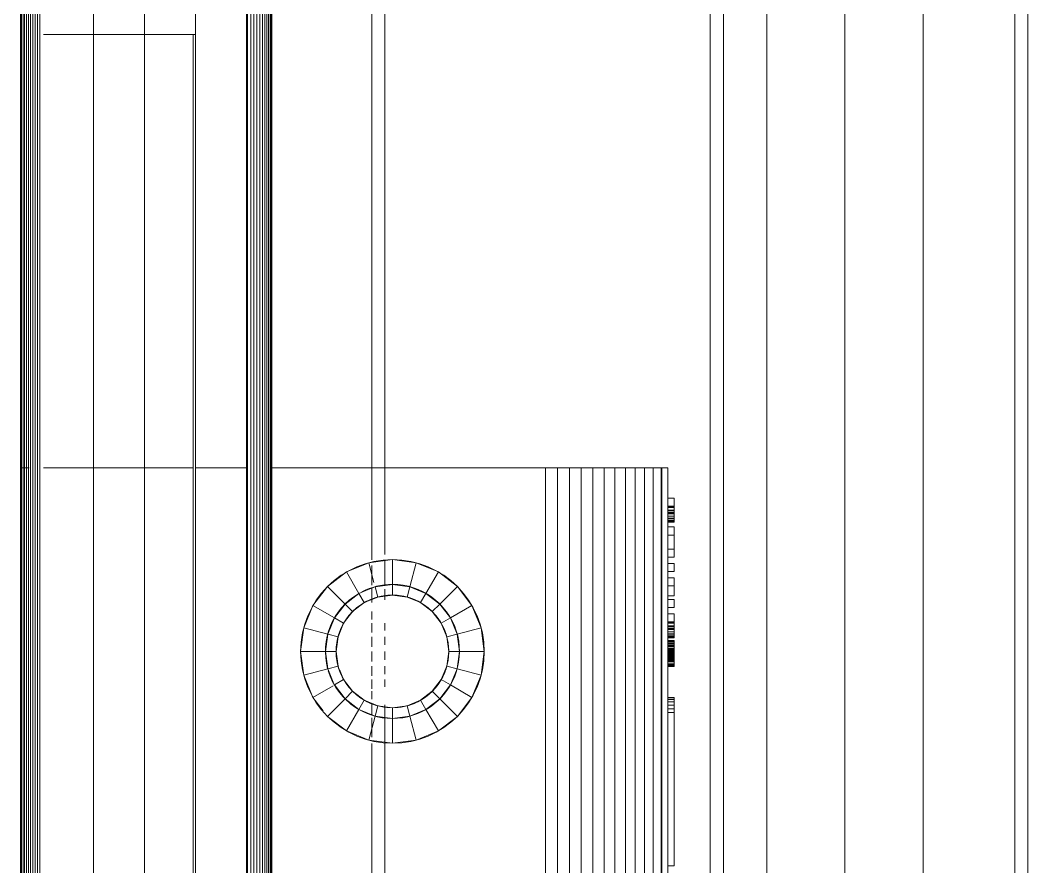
# Model space of a CAD drawing. Header units: millimetres. Extents: x -21051 to 202668, y -15646 to 13691.
# Drawn here: x -6141.8 to -5977.2, y 3683.3 to 3821.6 of the extents above; entities that cross this region are included whole.
import ezdxf

# ---------------------------------------------------------------- set-up
doc = ezdxf.new("R2010")
doc.units = ezdxf.units.MM
doc.layers.add('G-IMPT', color=8, linetype='Continuous', lineweight=5)
doc.layers.add('I-FURN', color=30, linetype='Continuous', lineweight=5)
doc.layers.get('0').off()
doc.layers.get('I-FURN').off()

# ---------------------------------------------------------------- blocks, each defined once
blk = doc.blocks.new('Sony_TV_Stand_7519 - Eileen_TV_Stand_Tall_dwg-860999-00_Ground floor')
at = {"layer": 'G-IMPT'}
for p, q in [((96.25, 71.42), (12.5, 71.42)), ((12.5, 71.42), (96.25, 71.42)), ((106.28, 71.42), (96.25, 71.42)), ((96.25, 71.42), (106.28, 71.42)), ((109.02, 71.42), (106.91, 71.42)), ((106.91, 71.42), (109.02, 71.42)), ((110.94, 71.42), (109.34, 71.42)), ((109.34, 71.42), (110.94, 71.42)), ((112.78, 71.42), (111.91, 71.42)), ((111.91, 71.42), (112.78, 71.42)), ((114.18, 71.42), (113.18, 71.42)), ((113.18, 71.42), (114.18, 71.42)), ((115.74, 71.42), (114.66, 71.42)), ((114.66, 71.42), (115.74, 71.42)), ((117.35, 71.42), (116.25, 71.42)), ((116.25, 71.42), (117.35, 71.42)), ((118.91, 71.42), (117.84, 71.42)), ((117.84, 71.42), (118.91, 71.42)), ((120.31, 71.42), (119.32, 71.42)), ((119.32, 71.42), (120.31, 71.42)), ((121.45, 71.42), (120.59, 71.42)), ((120.59, 71.42), (121.45, 71.42)), ((123.16, 71.42), (121.9, 71.42)), ((121.9, 71.42), (123.16, 71.42)), ((125.59, 71.42), (123.48, 71.42)), ((123.48, 71.42), (125.59, 71.42)), ((327.33, 71.42), (126.27, 71.42)), ((126.27, 71.42), (327.33, 71.42)), ((12.5, 70), (96.25, 70)), ((96.25, 70), (12.5, 70)), ((96.25, 70), (105.71, 70)), ((105.71, 70), (96.25, 70)), ((106.36, 70), (109.06, 70)), ((109.06, 70), (106.36, 70)), ((109.48, 70), (110.64, 70)), ((110.64, 70), (109.48, 70)), ((113.18, 70), (113.99, 70)), ((113.99, 70), (113.18, 70)), ((114.66, 70), (115.55, 70)), ((115.55, 70), (114.66, 70)), ((116.25, 70), (117.17, 70)), ((117.17, 70), (116.25, 70)), ((117.84, 70), (118.73, 70)), ((118.73, 70), (117.84, 70)), ((119.32, 70), (120.12, 70)), ((120.12, 70), (119.32, 70)), ((122.07, 70), (123.44, 70)), ((123.44, 70), (122.07, 70)), ((123.44, 70), (126.14, 70)), ((126.14, 70), (123.44, 70)), ((126.26, 70), (330.44, 70)), ((330.44, 70), (126.26, 70)), ((0, 34.57), (472.5, 34.57)), ((0, 34.57), (472.5, 34.57)), ((460, 33.15), (12.5, 33.15)), ((460, 28.41), (12.5, 28.41)), ((460, 28.41), (12.5, 28.41)), ((12.5, 28.41), (460, 28.41)), ((460, 28.41), (12.5, 28.41)), ((460, 19.91), (12.5, 19.91)), ((460, 19.91), (12.5, 19.91)), ((12.5, 19.91), (460, 19.91)), ((460, 19.91), (12.5, 19.91)), ((12.5, 11.41), (460, 11.41)), ((12.5, 11.41), (460, 11.41)), ((12.5, 11.41), (460, 11.41)), ((12.5, 11.41), (460, 11.41)), ((460, 1.42), (12.5, 1.42)), ((12.5, 1.42), (460, 1.42)), ((0, 0), (472.5, 0))]:
    blk.add_line(p, q, dxfattribs=at)
at = {"layer": 'G-IMPT', "flags": 128}
for points in [[(472.5, 82.31), (472.5, 34.57), (472.5, 0), (0, 0), (0, 34.57), (0, 82.31)], [(12.5, 1.42), (12.5, 33.15), (460, 33.15)]]:
    blk.add_lwpolyline(points, dxfattribs=at)
blk = doc.blocks.new('Sony_TV_Stand_7519 - Sony_TV_Stand_7519-1172076-00_Ground floor')
at = {"layer": 'G-IMPT'}
for p, q in [((-205.06, 66), (-203.56, 66)), ((-203.75, 66), (-205.06, 66)), ((-205.06, 65), (-205.06, 66)), ((-205.06, 65), (-205.06, 66)), ((-203.75, 66), (-205.06, 66)), ((-205.06, 65), (-205.06, 66)), ((-205.06, 65), (-205.06, 66)), ((-203.75, 66), (-203.52, 66)), ((-203.75, 66), (-203.52, 66)), ((-203.56, 66), (-203.75, 66)), ((-203.75, 65), (-203.75, 66)), ((-203.75, 65), (-203.75, 66)), ((-203.75, 65), (-203.75, 66)), ((-203.75, 65), (-203.75, 66)), ((-203.75, 65), (-203.75, 66)), ((-203.75, 65), (-203.75, 66)), ((-203.75, 65), (-203.75, 66)), ((-203.75, 65), (-203.75, 66)), ((-203.56, 66), (-203, 66)), ((-203.56, 66), (-203.02, 66)), ((-203.56, 65), (-203.56, 66)), ((-203.56, 65), (-203.56, 66)), ((-203.56, 65), (-203.56, 66)), ((-203.56, 65), (-203.56, 66)), ((-203.52, 66), (-203.06, 66)), ((-203.52, 66), (-203.04, 66)), ((-203.52, 65), (-203.52, 66)), ((-203.52, 65), (-203.52, 66)), ((-203.52, 65), (-203.52, 66)), ((-203.52, 65), (-203.52, 66)), ((-203.06, 66), (-202.73, 66)), ((-203.06, 65), (-203.06, 66)), ((-203.06, 65), (-203.06, 66)), ((-203.04, 66), (-202.71, 66)), ((-203.04, 65), (-203.04, 66)), ((-203.04, 65), (-203.04, 66)), ((-203.02, 66), (-202.54, 66)), ((-203.02, 65), (-203.02, 66)), ((-203.02, 65), (-203.02, 66)), ((-203, 66), (-202.5, 66)), ((-203, 65), (-203, 66)), ((-203, 65), (-203, 66)), ((-202.73, 66), (-202.52, 66)), ((-202.73, 65), (-202.73, 66)), ((-202.73, 65), (-202.73, 66)), ((-202.71, 66), (-202.52, 66)), ((-202.71, 65), (-202.71, 66)), ((-202.71, 65), (-202.71, 66)), ((-202.54, 66), (-202.12, 66)), ((-202.54, 65), (-202.54, 66)), ((-202.54, 65), (-202.54, 66)), ((-202.46, 66), (-202.52, 66)), ((-202.52, 66), (-202.46, 66)), ((-202.52, 65), (-202.52, 66)), ((-202.52, 65), (-202.52, 66)), ((-202.52, 65), (-202.52, 66)), ((-202.52, 65), (-202.52, 66)), ((-202.5, 66), (-202.08, 66)), ((-202.5, 65), (-202.5, 66)), ((-202.5, 65), (-202.5, 66)), ((-202.46, 65), (-202.46, 66)), ((-202.12, 66), (-201.76, 66)), ((-202.12, 65), (-202.12, 66)), ((-202.12, 65), (-202.12, 66)), ((-202.08, 66), (-201.73, 66)), ((-202.08, 65), (-202.08, 66)), ((-202.08, 65), (-202.08, 66)), ((-201.76, 66), (-201.47, 66)), ((-201.76, 65), (-201.76, 66)), ((-201.76, 65), (-201.76, 66)), ((-201.73, 66), (-201.45, 66)), ((-201.73, 65), (-201.73, 66)), ((-201.73, 65), (-201.73, 66)), ((-201.47, 66), (-201.26, 66)), ((-201.47, 65), (-201.47, 66)), ((-201.47, 65), (-201.47, 66)), ((-201.45, 66), (-201.26, 66)), ((-201.45, 65), (-201.45, 66)), ((-201.45, 65), (-201.45, 66)), ((-201.26, 66), (-201.14, 66)), ((-201.26, 66), (-201.14, 66)), ((-201.26, 65), (-201.26, 66)), ((-201.26, 65), (-201.26, 66)), ((-201.26, 65), (-201.26, 66)), ((-201.26, 65), (-201.26, 66)), ((-201.14, 66), (-201.1, 66)), ((-201.14, 66), (-201.1, 66)), ((-201.14, 65), (-201.14, 66)), ((-201.14, 65), (-201.14, 66)), ((-201.14, 65), (-201.14, 66)), ((-201.14, 65), (-201.14, 66)), ((-201.1, 65), (-201.1, 66)), ((-200.34, 66), (-199.02, 66)), ((-199.02, 66), (-200.34, 66)), ((-200.34, 65), (-200.34, 66)), ((-200.34, 65), (-200.34, 66)), ((-199.02, 66), (-200.34, 66)), ((-200.34, 66), (-199.02, 66)), ((-200.34, 65), (-200.34, 66)), ((-200.34, 65), (-200.34, 66)), ((-196.7, 66), (-199.02, 66)), ((-196.7, 66), (-199.02, 66)), ((-199.02, 65), (-199.02, 66)), ((-199.02, 65), (-199.02, 66)), ((-199.02, 65), (-199.02, 66)), ((-199.02, 65), (-199.02, 66)), ((-196.7, 66), (-199.02, 66)), ((-199.02, 66), (-196.7, 66)), ((-199.02, 65), (-199.02, 66)), ((-199.02, 65), (-199.02, 66)), ((-199.02, 65), (-199.02, 66)), ((-199.02, 65), (-199.02, 66)), ((-196.7, 66), (-195.38, 66)), ((-195.38, 66), (-196.7, 66)), ((-196.7, 65), (-196.7, 66)), ((-196.7, 65), (-196.7, 66)), ((-196.7, 65), (-196.7, 66)), ((-196.7, 65), (-196.7, 66)), ((-195.38, 66), (-196.7, 66)), ((-196.7, 66), (-195.38, 66)), ((-196.7, 65), (-196.7, 66)), ((-196.7, 65), (-196.7, 66)), ((-196.7, 65), (-196.7, 66)), ((-196.7, 65), (-196.7, 66)), ((-195.38, 65), (-195.38, 66)), ((-195.38, 65), (-195.38, 66)), ((-195.38, 66), (-195.38, 65)), ((-195.38, 65), (-195.38, 66)), ((-194.36, 66), (-193.04, 66)), ((-193.04, 66), (-194.36, 66)), ((-194.36, 65), (-194.36, 66)), ((-194.36, 65), (-194.36, 66)), ((-194.36, 66), (-193.04, 66)), ((-194.36, 65), (-194.36, 66)), ((-194.36, 65), (-194.36, 66)), ((-193.04, 65), (-193.04, 66)), ((-193.04, 65), (-193.04, 66)), ((-193.04, 65), (-193.04, 66)), ((-192.03, 66), (-190.72, 66)), ((-192.03, 66), (-189.06, 66)), ((-192.03, 65), (-192.03, 66)), ((-192.03, 65), (-192.03, 66)), ((-189.06, 66), (-192.03, 66)), ((-192.03, 66), (-190.72, 66)), ((-192.03, 65), (-192.03, 66)), ((-192.03, 65), (-192.03, 66)), ((-190.72, 66), (-189.06, 66)), ((-190.72, 65), (-190.72, 66)), ((-190.72, 65), (-190.72, 66)), ((-190.72, 66), (-189.06, 66)), ((-190.72, 65), (-190.72, 66)), ((-190.72, 65), (-190.72, 66)), ((-189.06, 65), (-189.06, 66)), ((-189.06, 65), (-189.06, 66)), ((-189.06, 66), (-189.06, 65)), ((-189.06, 65), (-189.06, 66)), ((-188.49, 66), (-187.17, 66)), ((-187.17, 66), (-188.49, 66)), ((-188.49, 65), (-188.49, 66)), ((-188.49, 65), (-188.49, 66)), ((-187.17, 66), (-188.49, 66)), ((-188.49, 66), (-187.17, 66)), ((-188.49, 65), (-188.49, 66)), ((-188.49, 65), (-188.49, 66)), ((-187.17, 65), (-187.17, 66)), ((-187.17, 65), (-187.17, 66)), ((-187.17, 66), (-187.17, 65)), ((-187.17, 65), (-187.17, 66)), ((-186.16, 66), (-184.66, 66)), ((-184.85, 66), (-186.16, 66)), ((-186.16, 65), (-186.16, 66)), ((-186.16, 65), (-186.16, 66)), ((-184.85, 66), (-186.16, 66)), ((-186.16, 66), (-184.66, 66)), ((-186.16, 65), (-186.16, 66)), ((-186.16, 65), (-186.16, 66)), ((-184.85, 66), (-184.63, 66)), ((-184.85, 66), (-184.63, 66)), ((-184.66, 66), (-184.85, 66)), ((-184.85, 65), (-184.85, 66)), ((-184.85, 65), (-184.85, 66)), ((-184.85, 65), (-184.85, 66)), ((-184.85, 65), (-184.85, 66)), ((-184.66, 66), (-184.85, 66)), ((-184.85, 65), (-184.85, 66)), ((-184.85, 65), (-184.85, 66)), ((-184.85, 65), (-184.85, 66)), ((-184.85, 65), (-184.85, 66)), ((-184.66, 66), (-184.1, 66)), ((-184.66, 66), (-184.12, 66)), ((-184.66, 65), (-184.66, 66)), ((-184.66, 65), (-184.66, 66)), ((-184.66, 66), (-184.1, 66)), ((-184.66, 65), (-184.66, 66)), ((-184.66, 65), (-184.66, 66)), ((-184.63, 66), (-184.17, 66)), ((-184.63, 66), (-184.14, 66)), ((-184.63, 65), (-184.63, 66)), ((-184.63, 65), (-184.63, 66)), ((-184.63, 65), (-184.63, 66)), ((-184.63, 65), (-184.63, 66)), ((-184.17, 66), (-183.83, 66)), ((-184.17, 65), (-184.17, 66)), ((-184.17, 65), (-184.17, 66)), ((-184.14, 66), (-183.81, 66)), ((-184.14, 65), (-184.14, 66)), ((-184.14, 65), (-184.14, 66)), ((-184.12, 66), (-183.65, 66)), ((-184.12, 65), (-184.12, 66)), ((-184.12, 65), (-184.12, 66)), ((-184.1, 66), (-183.61, 66)), ((-184.1, 65), (-184.1, 66)), ((-184.1, 66), (-183.61, 66)), ((-184.1, 65), (-184.1, 66)), ((-183.83, 66), (-183.63, 66)), ((-183.83, 65), (-183.83, 66)), ((-183.83, 65), (-183.83, 66)), ((-183.81, 66), (-183.62, 66)), ((-183.81, 65), (-183.81, 66)), ((-183.81, 65), (-183.81, 66)), ((-183.65, 66), (-183.23, 66)), ((-183.65, 65), (-183.65, 66)), ((-183.65, 65), (-183.65, 66)), ((-183.56, 66), (-183.63, 66)), ((-183.63, 65), (-183.63, 66)), ((-183.56, 66), (-183.63, 66)), ((-183.63, 65), (-183.63, 66)), ((-183.62, 66), (-183.56, 66)), ((-183.62, 65), (-183.62, 66)), ((-183.62, 65), (-183.62, 66)), ((-183.61, 66), (-183.19, 66)), ((-183.61, 65), (-183.61, 66)), ((-183.61, 65), (-183.61, 66)), ((-183.56, 65), (-183.56, 66)), ((-183.56, 66), (-183.56, 65)), ((-183.23, 66), (-182.87, 66)), ((-183.23, 65), (-183.23, 66)), ((-183.23, 65), (-183.23, 66)), ((-183.19, 66), (-182.83, 66)), ((-183.19, 65), (-183.19, 66)), ((-183.19, 65), (-183.19, 66)), ((-182.87, 66), (-182.57, 66)), ((-182.87, 65), (-182.87, 66)), ((-182.87, 65), (-182.87, 66)), ((-182.83, 66), (-182.56, 66)), ((-182.83, 65), (-182.83, 66)), ((-182.83, 65), (-182.83, 66)), ((-182.57, 66), (-182.37, 66)), ((-182.57, 65), (-182.57, 66)), ((-182.57, 65), (-182.57, 66)), ((-182.56, 66), (-182.36, 66)), ((-182.56, 65), (-182.56, 66)), ((-182.56, 65), (-182.56, 66)), ((-182.37, 66), (-182.24, 66)), ((-182.37, 65), (-182.37, 66)), ((-182.37, 65), (-182.37, 66)), ((-182.36, 66), (-182.24, 66)), ((-182.36, 65), (-182.36, 66)), ((-182.36, 65), (-182.36, 66)), ((-182.24, 66), (-182.2, 66)), ((-182.24, 66), (-182.2, 66)), ((-182.24, 65), (-182.24, 66)), ((-182.24, 65), (-182.24, 66)), ((-182.24, 65), (-182.24, 66)), ((-182.24, 65), (-182.24, 66)), ((-182.2, 65), (-182.2, 66)), ((-180.98, 66), (-181.81, 66)), ((-181.49, 66), (-181.81, 66)), ((-181.81, 65), (-181.81, 66)), ((-181.81, 65), (-181.81, 66)), ((-181.6, 66), (-181.64, 66)), ((-181.56, 66), (-181.64, 66)), ((-181.64, 65), (-181.64, 66)), ((-181.64, 65), (-181.64, 66)), ((-181.6, 66), (-181.49, 66)), ((-181.6, 65), (-181.6, 66)), ((-181.6, 65), (-181.6, 66)), ((-181.56, 66), (-181.31, 66)), ((-181.56, 65), (-181.56, 66)), ((-181.56, 65), (-181.56, 66)), ((-181.49, 66), (-181.32, 66)), ((-181.49, 66), (-181.02, 66)), ((-181.49, 65), (-181.49, 66)), ((-181.49, 65), (-181.49, 66)), ((-181.49, 65), (-181.49, 66)), ((-181.49, 65), (-181.49, 66)), ((-181.32, 66), (-181.07, 66)), ((-181.32, 65), (-181.32, 66)), ((-181.32, 65), (-181.32, 66)), ((-181.31, 66), (-180.86, 66)), ((-181.31, 65), (-181.31, 66)), ((-181.31, 65), (-181.31, 66)), ((-181.07, 66), (-180.76, 66)), ((-181.07, 65), (-181.07, 66)), ((-181.07, 65), (-181.07, 66)), ((-181.02, 66), (-180.42, 66)), ((-181.02, 65), (-181.02, 66)), ((-181.02, 65), (-181.02, 66)), ((-180.98, 66), (-180.79, 66)), ((-180.98, 65), (-180.98, 66)), ((-180.98, 65), (-180.98, 66)), ((-180.86, 66), (-180.19, 66)), ((-180.86, 65), (-180.86, 66)), ((-180.86, 65), (-180.86, 66)), ((-180.79, 66), (-180.49, 66)), ((-180.79, 65), (-180.79, 66)), ((-180.79, 65), (-180.79, 66)), ((-180.76, 66), (-180.4, 66)), ((-180.76, 65), (-180.76, 66)), ((-180.76, 65), (-180.76, 66)), ((-180.49, 66), (-180.12, 66)), ((-180.49, 65), (-180.49, 66)), ((-180.49, 65), (-180.49, 66)), ((-180.42, 66), (-179.73, 66)), ((-180.42, 65), (-180.42, 66)), ((-180.42, 65), (-180.42, 66)), ((-180.4, 66), (-179.99, 66)), ((-180.4, 65), (-180.4, 66)), ((-180.4, 65), (-180.4, 66)), ((-180.3, 66), (-180.25, 66)), ((-180.3, 66), (-180.24, 66)), ((-180.3, 65), (-180.3, 66)), ((-180.3, 65), (-180.3, 66)), ((-180.25, 66), (-180.1, 66)), ((-180.25, 65), (-180.25, 66)), ((-180.24, 66), (-180.07, 66)), ((-180.24, 65), (-180.24, 66)), ((-180.24, 65), (-180.24, 66)), ((-180.19, 66), (-179.57, 66)), ((-180.19, 65), (-180.19, 66)), ((-180.19, 65), (-180.19, 66)), ((-180.12, 66), (-179.73, 66)), ((-180.12, 65), (-180.12, 66)), ((-180.12, 65), (-180.12, 66)), ((-180.1, 66), (-179.86, 66)), ((-180.1, 65), (-180.1, 66)), ((-180.07, 66), (-179.77, 66)), ((-180.07, 65), (-180.07, 66)), ((-180.07, 65), (-180.07, 66)), ((-179.99, 66), (-179.53, 66)), ((-179.99, 65), (-179.99, 66)), ((-179.99, 65), (-179.99, 66)), ((-179.86, 66), (-179.54, 66)), ((-179.86, 65), (-179.86, 66)), ((-179.86, 65), (-179.86, 66)), ((-179.77, 66), (-179.35, 66)), ((-179.77, 65), (-179.77, 66)), ((-179.77, 65), (-179.77, 66)), ((-179.73, 66), (-179.37, 66)), ((-179.73, 66), (-179.23, 66)), ((-179.73, 65), (-179.73, 66)), ((-179.73, 65), (-179.73, 66)), ((-179.73, 65), (-179.73, 66)), ((-179.73, 65), (-179.73, 66)), ((-179.57, 66), (-179.17, 66)), ((-179.57, 65), (-179.57, 66)), ((-179.57, 65), (-179.57, 66)), ((-179.54, 66), (-179.24, 66)), ((-179.54, 65), (-179.54, 66)), ((-179.54, 65), (-179.54, 66)), ((-179.53, 66), (-178.97, 66)), ((-179.53, 65), (-179.53, 66)), ((-179.53, 65), (-179.53, 66)), ((-179.37, 66), (-179.1, 66)), ((-179.37, 65), (-179.37, 66)), ((-179.37, 65), (-179.37, 66)), ((-179.35, 66), (-179.08, 66)), ((-179.35, 65), (-179.35, 66)), ((-179.35, 65), (-179.35, 66)), ((-179.24, 66), (-178.95, 66)), ((-179.24, 65), (-179.24, 66)), ((-178.95, 66), (-179.24, 66)), ((-179.24, 65), (-179.24, 66)), ((-179.23, 66), (-178.79, 66)), ((-179.23, 65), (-179.23, 66)), ((-179.23, 65), (-179.23, 66)), ((-179.17, 66), (-178.96, 66)), ((-179.17, 65), (-179.17, 66)), ((-179.17, 65), (-179.17, 66)), ((-179.1, 66), (-178.94, 66)), ((-179.1, 65), (-179.1, 66)), ((-179.1, 65), (-179.1, 66)), ((-179.08, 66), (-178.36, 66)), ((-179.08, 65), (-179.08, 66)), ((-179.08, 65), (-179.08, 66)), ((-178.97, 66), (-178.49, 66)), ((-178.97, 65), (-178.97, 66)), ((-178.97, 66), (-178.49, 66)), ((-178.97, 65), (-178.97, 66)), ((-178.89, 66), (-178.96, 66)), ((-178.96, 65), (-178.96, 66)), ((-178.96, 65), (-178.96, 66)), ((-178.95, 66), (-178.71, 66)), ((-178.95, 65), (-178.95, 66)), ((-178.95, 65), (-178.95, 66)), ((-178.94, 66), (-178.89, 66)), ((-178.94, 65), (-178.94, 66)), ((-178.94, 65), (-178.94, 66)), ((-178.89, 65), (-178.89, 66)), ((-178.89, 65), (-178.89, 66)), ((-178.79, 66), (-178.41, 66)), ((-178.79, 65), (-178.79, 66)), ((-178.79, 65), (-178.79, 66)), ((-178.71, 66), (-178.54, 66)), ((-178.71, 65), (-178.71, 66)), ((-178.71, 65), (-178.71, 66)), ((-178.54, 66), (-177.73, 66)), ((-178.54, 65), (-178.54, 66)), ((-178.54, 65), (-178.54, 66)), ((-178.49, 66), (-178.07, 66)), ((-178.49, 65), (-178.49, 66)), ((-178.49, 66), (-178.07, 66)), ((-178.49, 65), (-178.49, 66)), ((-178.41, 66), (-178.1, 66)), ((-178.41, 65), (-178.41, 66)), ((-178.41, 65), (-178.41, 66)), ((-178.36, 66), (-177.88, 66)), ((-178.36, 65), (-178.36, 66)), ((-178.36, 65), (-178.36, 66)), ((-178.1, 66), (-177.85, 66)), ((-178.1, 65), (-178.1, 66)), ((-178.1, 65), (-178.1, 66)), ((-177.73, 66), (-178.07, 66)), ((-178.07, 65), (-178.07, 66)), ((-178.07, 65), (-178.07, 66)), ((-177.88, 66), (-177.62, 66)), ((-177.88, 65), (-177.88, 66)), ((-177.88, 65), (-177.88, 66)), ((-177.85, 66), (-177.67, 66)), ((-177.85, 65), (-177.85, 66)), ((-177.85, 65), (-177.85, 66)), ((-177.73, 65), (-177.73, 66)), ((-177.73, 65), (-177.73, 66)), ((-177.67, 66), (-177.56, 66)), ((-177.67, 65), (-177.67, 66)), ((-177.67, 65), (-177.67, 66)), ((-177.62, 66), (-177.53, 66)), ((-177.62, 65), (-177.62, 66)), ((-177.62, 65), (-177.62, 66)), ((-177.56, 66), (-177.53, 66)), ((-177.56, 65), (-177.56, 66)), ((-177.56, 65), (-177.56, 66)), ((-177.53, 65), (-177.53, 66)), ((-172.5, 66), (-172.41, 66)), ((-172.41, 66), (-172.5, 66)), ((-172.5, 65), (-172.5, 66)), ((-172.5, 66), (-170, 66)), ((-172.5, 66), (-172.5, 65)), ((-172.41, 66), (-172.17, 66)), ((-172.41, 66), (-172.17, 66)), ((-172.41, 66), (-172.41, 65)), ((-172.41, 66), (-172.41, 65)), ((-172.41, 65), (-172.41, 66)), ((-172.41, 65), (-172.41, 66)), ((-171.77, 66), (-172.17, 66)), ((-171.77, 66), (-172.17, 66)), ((-172.17, 65), (-172.17, 66)), ((-172.17, 65), (-172.17, 66)), ((-172.17, 66), (-172.17, 65)), ((-172.17, 66), (-172.17, 65)), ((-171.25, 66), (-171.77, 66)), ((-171.25, 66), (-171.77, 66)), ((-171.77, 66), (-171.77, 65)), ((-171.77, 65), (-171.77, 66)), ((-171.77, 65), (-171.77, 66)), ((-171.77, 66), (-171.77, 65)), ((-171.25, 66), (-170.65, 66)), ((-171.25, 66), (-170.65, 66)), ((-171.25, 66), (-171.25, 65)), ((-171.25, 66), (-171.25, 65)), ((-171.25, 66), (-171.25, 65)), ((-171.25, 66), (-171.25, 65)), ((-170, 66), (-170.65, 66)), ((-170.65, 66), (-170, 66)), ((-170.65, 65), (-170.65, 66)), ((-170.65, 65), (-170.65, 66)), ((-170.65, 65), (-170.65, 66)), ((-170.65, 65), (-170.65, 66)), ((-170.57, 66), (-168.44, 66)), ((-170.32, 66), (-170.53, 66)), ((-170.41, 66), (-170.53, 66)), ((-170.41, 66), (-170.24, 66)), ((-169.96, 66), (-170.32, 66)), ((-170.24, 66), (-169.91, 66)), ((-170, 66), (-145, 66)), ((-170, 66), (-145, 66)), ((-170, 65), (-170, 66)), ((-170, 66), (-170, 65)), ((-169.91, 66), (-170, 66)), ((-170, 65), (-170, 66)), ((-170, 66), (-145, 66)), ((-169.96, 66), (-169.5, 66)), ((-169.5, 66), (-169.96, 66)), ((-169.57, 66), (-169.58, 66)), ((-169.57, 66), (-169.58, 66)), ((-169.58, 66), (-169.57, 66)), ((-169.45, 66), (-169.57, 66)), ((-169.05, 66), (-169.5, 66)), ((-169.5, 66), (-169.05, 66)), ((-169.09, 66), (-169, 66)), ((-169.05, 66), (-168.68, 66)), ((-168.65, 66), (-169, 66)), ((-168.68, 66), (-168.47, 66)), ((-168.46, 66), (-168.65, 66)), ((-168.47, 66), (-168.46, 66)), ((-145, 65), (-145, 66)), ((-145, 66), (-145, 65)), ((-145, 66), (-145, 65)), ((-145, 65), (-145, 66)), ((-210, 65), (-170, 65)), ((-210, 65), (-210, 64)), ((-210, 65), (-210, 64)), ((-144.63, 65), (-210, 65)), ((-210, 63.86), (-210, 65)), ((-210, 65), (-170, 65)), ((-210, 63.86), (-210, 65)), ((-210, 65), (-144.63, 65)), ((-210, 64), (-210, 65)), ((-210, 64), (-210, 65)), ((-210, 65), (-210, 64)), ((-203.56, 65), (-205.06, 65)), ((-205.06, 65), (-203.75, 65)), ((-203.75, 65), (-205.06, 65)), ((-203.75, 65), (-203.52, 65)), ((-203.52, 65), (-203.75, 65)), ((-203.75, 65), (-203.56, 65)), ((-203.56, 65), (-203, 65)), ((-203.56, 65), (-203.02, 65)), ((-203.52, 65), (-203.06, 65)), ((-203.52, 65), (-203.04, 65)), ((-203.06, 65), (-202.73, 65)), ((-203.04, 65), (-202.71, 65)), ((-203.02, 65), (-202.54, 65)), ((-203, 65), (-202.5, 65)), ((-202.73, 65), (-202.52, 65)), ((-202.71, 65), (-202.52, 65)), ((-202.12, 65), (-202.54, 65)), ((-202.46, 65), (-202.52, 65)), ((-202.52, 65), (-202.46, 65)), ((-202.5, 65), (-202.08, 65)), ((-202.12, 65), (-201.76, 65)), ((-202.08, 65), (-201.73, 65)), ((-201.76, 65), (-201.47, 65)), ((-201.73, 65), (-201.45, 65)), ((-201.47, 65), (-201.26, 65)), ((-201.45, 65), (-201.26, 65)), ((-201.26, 65), (-201.14, 65)), ((-201.26, 65), (-201.14, 65)), ((-201.14, 65), (-201.1, 65)), ((-201.14, 65), (-201.1, 65)), ((-199.02, 65), (-200.34, 65)), ((-200.34, 65), (-199.02, 65)), ((-200.34, 65), (-199.02, 65)), ((-199.02, 65), (-200.34, 65)), ((-196.7, 65), (-199.02, 65)), ((-196.7, 65), (-199.02, 65)), ((-199.02, 65), (-196.7, 65)), ((-196.7, 65), (-199.02, 65)), ((-195.38, 65), (-196.7, 65)), ((-196.7, 65), (-195.38, 65)), ((-196.7, 65), (-195.38, 65)), ((-195.38, 65), (-196.7, 65)), ((-193.04, 65), (-194.36, 65)), ((-194.36, 65), (-193.04, 65)), ((-193.04, 65), (-194.36, 65)), ((-194.36, 65), (-193.04, 65)), ((-190.72, 65), (-192.03, 65)), ((-192.03, 65), (-189.06, 65)), ((-189.06, 65), (-192.03, 65)), ((-192.03, 65), (-190.72, 65)), ((-190.72, 65), (-189.06, 65)), ((-190.72, 65), (-189.06, 65)), ((-187.17, 65), (-188.49, 65)), ((-188.49, 65), (-187.17, 65)), ((-187.17, 65), (-188.49, 65)), ((-188.49, 65), (-187.17, 65)), ((-184.66, 65), (-186.16, 65)), ((-186.16, 65), (-184.85, 65)), ((-184.66, 65), (-186.16, 65)), ((-186.16, 65), (-184.85, 65)), ((-184.85, 65), (-184.63, 65)), ((-184.63, 65), (-184.85, 65)), ((-184.85, 65), (-184.66, 65)), ((-184.66, 65), (-184.1, 65)), ((-184.66, 65), (-184.12, 65)), ((-184.63, 65), (-184.17, 65)), ((-184.63, 65), (-184.14, 65)), ((-184.17, 65), (-183.83, 65)), ((-184.14, 65), (-183.81, 65)), ((-184.12, 65), (-183.65, 65)), ((-184.1, 65), (-183.61, 65)), ((-183.83, 65), (-183.63, 65)), ((-183.81, 65), (-183.62, 65)), ((-183.23, 65), (-183.65, 65)), ((-183.63, 65), (-183.56, 65)), ((-183.56, 65), (-183.62, 65)), ((-183.61, 65), (-183.19, 65)), ((-183.23, 65), (-182.87, 65)), ((-183.19, 65), (-182.83, 65)), ((-182.87, 65), (-182.57, 65)), ((-182.83, 65), (-182.56, 65)), ((-182.57, 65), (-182.37, 65)), ((-182.56, 65), (-182.36, 65)), ((-182.37, 65), (-182.24, 65)), ((-182.36, 65), (-182.24, 65)), ((-182.24, 65), (-182.2, 65)), ((-182.24, 65), (-182.2, 65)), ((-180.98, 65), (-181.81, 65)), ((-181.49, 65), (-181.81, 65)), ((-181.81, 65), (-181.49, 65)), ((-180.98, 65), (-181.81, 65)), ((-181.56, 65), (-181.64, 65)), ((-181.6, 65), (-181.64, 65)), ((-181.6, 65), (-181.49, 65)), ((-181.56, 65), (-181.31, 65)), ((-181.49, 65), (-181.32, 65)), ((-181.49, 65), (-181.02, 65)), ((-181.32, 65), (-181.07, 65)), ((-181.31, 65), (-180.86, 65)), ((-181.07, 65), (-180.76, 65)), ((-181.02, 65), (-180.42, 65)), ((-180.98, 65), (-180.79, 65)), ((-180.86, 65), (-180.19, 65)), ((-180.79, 65), (-180.49, 65)), ((-180.4, 65), (-180.76, 65)), ((-180.49, 65), (-180.12, 65)), ((-180.42, 65), (-179.73, 65)), ((-179.99, 65), (-180.4, 65)), ((-180.3, 65), (-180.25, 65)), ((-180.3, 65), (-180.24, 65)), ((-180.25, 65), (-180.1, 65)), ((-180.24, 65), (-180.07, 65)), ((-180.19, 65), (-179.57, 65)), ((-180.12, 65), (-179.73, 65)), ((-180.1, 65), (-179.86, 65)), ((-180.07, 65), (-179.77, 65)), ((-179.99, 65), (-179.53, 65)), ((-179.86, 65), (-179.54, 65)), ((-179.77, 65), (-179.35, 65)), ((-179.73, 65), (-179.23, 65)), ((-179.73, 65), (-179.37, 65)), ((-179.57, 65), (-179.17, 65)), ((-179.54, 65), (-179.24, 65)), ((-179.53, 65), (-178.97, 65)), ((-179.37, 65), (-179.1, 65)), ((-179.35, 65), (-179.08, 65)), ((-179.24, 65), (-178.95, 65)), ((-178.79, 65), (-179.23, 65)), ((-179.17, 65), (-178.96, 65)), ((-179.1, 65), (-178.94, 65)), ((-179.08, 65), (-178.36, 65)), ((-178.97, 65), (-178.49, 65)), ((-178.96, 65), (-178.89, 65)), ((-178.95, 65), (-178.71, 65)), ((-178.89, 65), (-178.94, 65)), ((-178.79, 65), (-178.41, 65)), ((-178.71, 65), (-178.54, 65)), ((-178.54, 65), (-177.73, 65)), ((-178.49, 65), (-178.07, 65)), ((-178.41, 65), (-178.1, 65)), ((-178.36, 65), (-177.88, 65)), ((-178.1, 65), (-177.85, 65)), ((-177.73, 65), (-178.07, 65)), ((-177.88, 65), (-177.62, 65)), ((-177.85, 65), (-177.67, 65)), ((-177.67, 65), (-177.56, 65)), ((-177.62, 65), (-177.53, 65)), ((-177.56, 65), (-177.53, 65)), ((-172.5, 65), (-172.41, 65)), ((-172.5, 65), (-172.41, 65)), ((-172.41, 65), (-172.5, 65)), ((-172.5, 65), (-172.41, 65)), ((-172.5, 65), (-170, 65)), ((-172.5, 65), (-172.41, 65)), ((-172.41, 65), (-172.5, 65)), ((-172.41, 65), (-172.17, 65)), ((-172.17, 65), (-172.41, 65)), ((-172.17, 65), (-172.41, 65)), ((-172.41, 65), (-172.17, 65)), ((-172.17, 65), (-172.41, 65)), ((-172.41, 65), (-172.17, 65)), ((-171.77, 65), (-172.17, 65)), ((-171.77, 65), (-172.17, 65)), ((-171.77, 65), (-172.17, 65)), ((-172.17, 65), (-171.77, 65)), ((-172.17, 65), (-171.77, 65)), ((-171.77, 65), (-172.17, 65)), ((-171.77, 65), (-171.25, 65)), ((-171.25, 65), (-171.77, 65)), ((-171.25, 65), (-171.77, 65)), ((-171.77, 65), (-171.25, 65)), ((-171.25, 65), (-171.77, 65)), ((-171.77, 65), (-171.25, 65)), ((-171.25, 65), (-170.65, 65)), ((-170.65, 65), (-171.25, 65)), ((-170.65, 65), (-171.25, 65)), ((-171.25, 65), (-170.65, 65)), ((-171.25, 65), (-170.65, 65)), ((-170.65, 65), (-171.25, 65)), ((-170.65, 65), (-170, 65)), ((-170.65, 65), (-170, 65)), ((-170, 65), (-170.65, 65)), ((-170, 65), (-170.65, 65)), ((-170.65, 65), (-170, 65)), ((-170, 65), (-170.65, 65)), ((-170, 65), (-145, 65)), ((-170, 65), (-145, 65)), ((-170, 65), (-145, 65)), ((-145, 65), (-170, 65)), ((-170, 65), (-145, 65)), ((-145, 65), (-170, 65)), ((-170, 65), (-145, 65)), ((-170, 65), (-145, 65)), ((-145, 65), (-170, 65)), ((-170, 65), (-145, 65)), ((-210, 64.1), (-210, 56.34)), ((-210, 56.34), (-210, 64.1)), ((-210, 64), (210, 64)), ((-210, 64), (210, 64)), ((210, 64), (-210, 64)), ((-210, 64), (210, 64)), ((-210, 63.86), (-210, 62.58)), ((-210, 63.86), (-210, 62.58)), ((-210, 63.86), (210, 63.86)), ((-210, 63.86), (210, 63.86)), ((-210, 63.86), (210, 63.86)), ((-210, 63.86), (210, 63.86)), ((-210, 62.58), (-210, 61.18)), ((-210, 62.58), (-210, 61.18)), ((-210, 62.58), (210, 62.58)), ((-210, 62.58), (210, 62.58)), ((-210, 62.58), (210, 62.58)), ((-210, 62.58), (210, 62.58)), ((-210, 61.18), (-210, 59.66)), ((-210, 61.18), (-210, 59.66)), ((-210, 61.18), (210, 61.18)), ((-210, 61.18), (210, 61.18)), ((-210, 61.18), (210, 61.18)), ((-210, 61.18), (210, 61.18)), ((-210, 59.66), (-210, 58.05)), ((-210, 59.66), (-210, 58.05)), ((-210, 59.66), (210, 59.66)), ((-210, 59.66), (210, 59.66)), ((-210, 59.66), (210, 59.66)), ((-210, 59.66), (210, 59.66)), ((-210, 58.05), (-210, 56.34)), ((-210, 58.05), (-210, 56.34)), ((-210, 58.05), (210, 58.05)), ((-210, 58.05), (210, 58.05)), ((-210, 58.05), (210, 58.05)), ((-210, 58.05), (210, 58.05)), ((-210, 56.34), (-210, 54.56)), ((-210, 56.34), (-210, 54.56)), ((-210, 56.34), (210, 56.34)), ((-210, 56.34), (210, 56.34)), ((-210, 56.34), (-210, 54.66)), ((-210, 54.66), (-210, 56.34)), ((-210, 56.34), (210, 56.34)), ((-210, 56.34), (210, 56.34)), ((-210, 54.56), (210, 54.56)), ((-210, 54.56), (210, 54.56)), ((-210, 54.56), (210, 54.56)), ((-210, 54.56), (210, 54.56)), ((-210, 54.5), (-210, 45)), ((-210, 45), (-210, 54.5)), ((-210, 54.39), (-210, 52.72)), ((-210, 54.39), (-210, 52.72)), ((-210, 52.72), (-210, 50.82)), ((-210, 52.72), (-210, 50.82)), ((-210, 52.72), (210, 52.72)), ((-210, 52.72), (210, 52.72)), ((-210, 52.72), (210, 52.72)), ((-210, 52.72), (210, 52.72)), ((-210, 50.82), (-210, 48.9)), ((-210, 50.82), (-210, 48.9)), ((-210, 50.82), (210, 50.82)), ((-210, 50.82), (210, 50.82)), ((-210, 50.82), (210, 50.82)), ((-210, 50.82), (210, 50.82)), ((-210, 48.9), (-210, 46.95)), ((-210, 48.9), (-210, 46.95)), ((-210, 48.9), (210, 48.9)), ((-210, 48.9), (210, 48.9)), ((-210, 48.9), (210, 48.9)), ((-210, 48.9), (210, 48.9)), ((-210, 46.95), (-210, 45)), ((-210, 45), (-210, 46.95)), ((-210, 46.95), (210, 46.95)), ((-210, 46.95), (210, 46.95)), ((-210, 46.95), (210, 46.95)), ((-210, 46.95), (210, 46.95)), ((210, 45), (-210, 45)), ((-210, 45), (-210, 0.3)), ((-210, 0.3), (-210, 45)), ((210, 45), (-210, 45)), ((-210, 45), (210, 45)), ((-210, 45), (210, 45)), ((210, 45), (-210, 45)), ((210, 45), (-210, 45)), ((-210, 45), (210, 45)), ((-210, 45), (210, 45)), ((-210, 0.3), (-210, 45)), ((-180, 35), (-183.88, 34.49)), ((-180, 35), (-176.12, 34.49)), ((-180, 35), (-180, 30.95)), ((-187.5, 32.99), (-190.61, 30.61)), ((-183.88, 34.49), (-187.5, 32.99)), ((-187.5, 32.99), (-185.48, 29.48)), ((-183.88, 34.49), (-182.83, 30.58)), ((-176.12, 34.49), (-177.17, 30.58)), ((-176.12, 34.49), (-172.5, 32.99)), ((-172.5, 32.99), (-174.53, 29.48)), ((-172.5, 32.99), (-169.39, 30.61)), ((-190.61, 30.61), (-192.99, 27.5)), ((-190.61, 30.61), (-187.74, 27.74)), ((-185.48, 29.48), (-182.83, 30.58)), ((-180, 30.95), (-182.83, 30.58)), ((-182.83, 30.58), (-182.38, 28.88)), ((-180, 30.95), (-180, 29.2)), ((-180, 30.95), (-177.17, 30.58)), ((-177.62, 28.88), (-177.17, 30.58)), ((-177.17, 30.58), (-174.53, 29.48)), ((-169.39, 30.61), (-172.26, 27.74)), ((-169.39, 30.61), (-167.01, 27.5)), ((-187.74, 27.74), (-185.48, 29.48)), ((-185.48, 29.48), (-184.6, 27.97)), ((-182.38, 28.88), (-184.6, 27.97)), ((-182.38, 28.88), (-184.6, 27.97)), ((-182.38, 28.88), (-184.6, 27.97)), ((-180, 29.2), (-182.38, 28.88)), ((-182.38, 28.88), (-180, 29.2)), ((-180, 29.2), (-182.38, 28.88)), ((-180, 29.2), (-177.62, 28.88)), ((-180, 29.2), (-177.62, 28.88)), ((-177.62, 28.88), (-180, 29.2)), ((-177.62, 28.88), (-175.4, 27.97)), ((-177.62, 28.88), (-175.4, 27.97)), ((-177.62, 28.88), (-175.4, 27.97)), ((-174.53, 29.48), (-175.4, 27.97)), ((-174.53, 29.48), (-172.26, 27.74)), ((-192.99, 27.5), (-194.49, 23.88)), ((-192.99, 27.5), (-189.48, 25.47)), ((-187.74, 27.74), (-189.48, 25.47)), ((-186.5, 26.5), (-187.97, 24.6)), ((-186.5, 26.5), (-187.97, 24.6)), ((-187.97, 24.6), (-186.5, 26.5)), ((-187.74, 27.74), (-186.5, 26.5)), ((-184.6, 27.97), (-186.5, 26.5)), ((-184.6, 27.97), (-186.5, 26.5)), ((-186.5, 26.5), (-184.6, 27.97)), ((-173.5, 26.5), (-175.4, 27.97)), ((-173.5, 26.5), (-175.4, 27.97)), ((-173.5, 26.5), (-175.4, 27.97)), ((-173.5, 26.5), (-172.26, 27.74)), ((-173.5, 26.5), (-172.03, 24.6)), ((-172.03, 24.6), (-173.5, 26.5)), ((-173.5, 26.5), (-172.03, 24.6)), ((-172.26, 27.74), (-170.52, 25.47)), ((-167.01, 27.5), (-170.52, 25.47)), ((-167.01, 27.5), (-165.51, 23.88)), ((-189.48, 25.47), (-190.58, 22.83)), ((-187.97, 24.6), (-189.48, 25.47)), ((-170.52, 25.47), (-172.03, 24.6)), ((-169.42, 22.83), (-170.52, 25.47)), ((-195, 20), (-194.49, 23.88)), ((-194.49, 23.88), (-190.58, 22.83)), ((-188.88, 22.38), (-187.97, 24.6)), ((-188.88, 22.38), (-187.97, 24.6)), ((-187.97, 24.6), (-188.88, 22.38)), ((-172.03, 24.6), (-171.12, 22.38)), ((-172.03, 24.6), (-171.12, 22.38)), ((-171.12, 22.38), (-172.03, 24.6)), ((-165.51, 23.88), (-169.42, 22.83)), ((-165, 20), (-165.51, 23.88)), ((-190.58, 22.83), (-190.95, 20)), ((-190.58, 22.83), (-188.88, 22.38)), ((-189.2, 20), (-188.88, 22.38)), ((-188.88, 22.38), (-189.2, 20)), ((-189.2, 20), (-188.88, 22.38)), ((-169.42, 22.83), (-171.12, 22.38)), ((-171.12, 22.38), (-170.8, 20)), ((-171.12, 22.38), (-170.8, 20)), ((-170.8, 20), (-171.12, 22.38)), ((-169.42, 22.83), (-169.05, 20)), ((-194.49, 16.12), (-195, 20)), ((-195, 20), (-190.95, 20)), ((-189.2, 20), (-190.95, 20)), ((-190.95, 20), (-190.58, 17.17)), ((-189.2, 20), (-188.88, 17.62)), ((-189.2, 20), (-188.88, 17.62)), ((-189.2, 20), (-188.88, 17.62)), ((-171.12, 17.62), (-170.8, 20)), ((-171.12, 17.62), (-170.8, 20)), ((-171.12, 17.62), (-170.8, 20)), ((-170.8, 20), (-169.05, 20)), ((-169.42, 17.17), (-169.05, 20)), ((-165, 20), (-169.05, 20)), ((-165.51, 16.12), (-165, 20)), ((-194.49, 16.12), (-191.28, 16.98)), ((-194.49, 16.12), (-191.28, 16.98)), ((-190.58, 17.17), (-188.88, 17.62)), ((-190.58, 17.17), (-188.88, 17.62)), ((-190.58, 17.17), (-190.12, 16.05)), ((-187.97, 15.4), (-188.88, 17.62)), ((-187.97, 15.4), (-188.88, 17.62)), ((-187.97, 15.4), (-188.88, 17.62)), ((-171.12, 17.62), (-172.03, 15.4)), ((-172.03, 15.4), (-171.12, 17.62)), ((-171.12, 17.62), (-172.03, 15.4)), ((-171.12, 17.62), (-169.42, 17.17)), ((-170.52, 14.52), (-169.42, 17.17)), ((-165.51, 16.12), (-169.42, 17.17)), ((-192.99, 12.5), (-194.49, 16.12)), ((-190.12, 16.05), (-189.48, 14.52)), ((-189.48, 14.52), (-187.97, 15.4)), ((-186.5, 13.5), (-187.97, 15.4)), ((-186.5, 13.5), (-187.97, 15.4)), ((-186.5, 13.5), (-187.97, 15.4)), ((-173.5, 13.5), (-172.03, 15.4)), ((-173.5, 13.5), (-172.03, 15.4)), ((-172.03, 15.4), (-173.5, 13.5)), ((-170.52, 14.52), (-172.03, 15.4)), ((-167.01, 12.5), (-165.51, 16.12)), ((-192.99, 12.5), (-189.48, 14.52)), ((-189.48, 14.52), (-187.74, 12.26)), ((-187.74, 12.26), (-186.5, 13.5)), ((-186.5, 13.5), (-184.6, 12.03)), ((-184.6, 12.03), (-186.5, 13.5)), ((-184.6, 12.03), (-186.5, 13.5)), ((-175.4, 12.03), (-173.5, 13.5)), ((-173.5, 13.5), (-175.4, 12.03)), ((-175.4, 12.03), (-173.5, 13.5)), ((-172.26, 12.26), (-173.5, 13.5)), ((-170.52, 14.52), (-172.26, 12.26)), ((-167.01, 12.5), (-170.52, 14.52)), ((-192.99, 12.5), (-190.61, 9.39)), ((-190.61, 9.39), (-187.74, 12.26)), ((-185.48, 10.52), (-187.74, 12.26)), ((-184.6, 12.03), (-185.48, 10.52)), ((-184.6, 12.03), (-182.38, 11.12)), ((-184.6, 12.03), (-182.38, 11.12)), ((-184.6, 12.03), (-182.38, 11.12)), ((-175.4, 12.03), (-177.05, 11.35)), ((-175.4, 12.03), (-177.05, 11.35)), ((-177.05, 11.35), (-175.4, 12.03)), ((-174.53, 10.52), (-175.4, 12.03)), ((-174.53, 10.52), (-175.4, 12.03)), ((-174.53, 10.52), (-172.26, 12.26)), ((-169.39, 9.39), (-172.26, 12.26)), ((-169.39, 9.39), (-167.01, 12.5)), ((-187.5, 7.01), (-185.48, 10.52)), ((-182.83, 9.42), (-185.48, 10.52)), ((-182.83, 9.42), (-182.38, 11.12)), ((-180, 10.8), (-182.38, 11.12)), ((-180, 10.8), (-182.38, 11.12)), ((-182.38, 11.12), (-180, 10.8)), ((-180, 10.8), (-177.62, 11.12)), ((-177.62, 11.12), (-180, 10.8)), ((-180, 10.8), (-177.62, 11.12)), ((-180, 9.05), (-180, 10.8)), ((-177.17, 9.42), (-177.62, 11.12)), ((-177.17, 9.42), (-174.72, 10.43)), ((-172.5, 7.01), (-174.4, 10.31)), ((-172.5, 7.01), (-174.4, 10.31)), ((-190.61, 9.39), (-187.5, 7.01)), ((-183.88, 5.51), (-182.83, 9.42)), ((-182.83, 9.42), (-180, 9.05)), ((-177.17, 9.42), (-180, 9.05)), ((-180, 5), (-180, 9.05)), ((-176.12, 5.51), (-177.17, 9.42)), ((-172.5, 7.01), (-170.31, 8.69)), ((-187.5, 7.01), (-183.88, 5.51)), ((-176.12, 5.51), (-172.5, 7.01)), ((-183.88, 5.51), (-180, 5)), ((-180, 5), (-176.12, 5.51)), ((512.13, 0.17), (-513.16, 0.17)), ((512.13, 0.27), (-512.65, 0.27)), ((512.13, 0.3), (-512.13, 0.3)), ((-512.13, 0.3), (512.13, 0.3)), ((476.79, 0.3), (-476.79, 0.3)), ((-476.79, 0.3), (476.79, 0.3)), ((-476.79, 0.3), (476.79, 0.3)), ((476.79, 0.3), (-476.79, 0.3)), ((-476.79, 0.3), (476.79, 0.3)), ((476.79, 0.3), (-476.79, 0.3)), ((476.79, 0.27), (-476.79, 0.27)), ((-476.79, 0.27), (476.79, 0.27)), ((476.79, 0.17), (-476.79, 0.17)), ((-476.79, 0.17), (476.79, 0.17)), ((476.79, 0), (-476.79, 0)), ((-515.28, -1.25), (512.13, -1.25)), ((-514.94, -0.86), (512.13, -0.86)), ((-514.55, -0.52), (512.13, -0.52)), ((-514.12, -0.23), (512.13, -0.23)), ((-514.12, -0.23), (512.13, -0.23)), ((-513.65, 0), (512.13, 0)), ((476.79, 0), (-476.79, 0)), ((-476.79, -0.23), (476.79, -0.23)), ((476.79, -0.23), (-476.79, -0.23)), ((-476.79, -0.52), (476.79, -0.52)), ((476.79, -0.52), (-476.79, -0.52)), ((-476.79, -0.86), (476.79, -0.86)), ((476.79, -0.86), (-476.79, -0.86)), ((476.79, -1.25), (-476.79, -1.25)), ((476.79, -1.25), (-476.79, -1.25)), ((-516.07, -3.15), (512.13, -3.15)), ((-515.96, -2.64), (512.13, -2.64)), ((-515.8, -2.15), (512.13, -2.15)), ((-515.57, -1.68), (512.13, -1.68)), ((476.79, -1.68), (-476.79, -1.68)), ((476.79, -1.68), (-476.79, -1.68)), ((-84.61, -2.15), (-476.79, -2.15)), ((-84.61, -2.15), (-476.79, -2.15)), ((-476.79, -2.64), (476.79, -2.64)), ((476.79, -2.64), (-476.79, -2.64)), ((-476.79, -3.15), (476.79, -3.15)), ((476.79, -3.15), (-476.79, -3.15)), ((-516.1, -3.67), (512.13, -3.67)), ((-476.79, -3.67), (476.79, -3.67)), ((476.79, -3.67), (-476.79, -3.67)), ((-476.79, -3.86), (476.79, -3.86)), ((476.79, -3.86), (-476.79, -3.86)), ((-476.79, -3.86), (476.79, -3.86)), ((-476.79, -3.86), (476.79, -3.86)), ((-476.79, -3.86), (476.79, -3.86)), ((-476.79, -3.86), (476.79, -3.86)), ((-210, -3.86), (-210, -9.64)), ((-210, -9.64), (-210, -3.86)), ((-210, -9.64), (-210, -3.86)), ((-210, -9.64), (-210, -3.86)), ((-210, -9.65), (-210, -12.18)), ((-210, -12.18), (-210, -9.65)), ((-210, -12.18), (-210, -9.65)), ((-210, -12.18), (-210, -9.65)), ((544.18, -12.18), (-544.18, -12.18)), ((544.18, -12.18), (-544.18, -12.18)), ((-516.1, -12.18), (516.1, -12.18)), ((-516.1, -12.18), (516.1, -12.18)), ((516.1, -12.18), (-516.1, -12.18)), ((516.1, -12.18), (-516.1, -12.18)), ((516.1, -12.18), (-516.1, -12.18)), ((516.1, -12.18), (-516.1, -12.18)), ((-516.1, -12.18), (516.1, -12.18)), ((516.1, -12.18), (-516.1, -12.18)), ((-280.79, -12.18), (280.79, -12.18)), ((280.79, -12.18), (-280.79, -12.18)), ((-280.79, -12.18), (-280.79, -12.57)), ((280.79, -12.18), (-280.79, -12.18)), ((-280.79, -12.57), (-280.79, -18.42)), ((-280.79, -18.42), (-280.79, -12.57)), ((-280.79, -12.57), (280.79, -12.57)), ((-280.79, -18.42), (-280.79, -12.57)), ((-210, -12.57), (-210, -17.88)), ((-210, -17.88), (-210, -12.57)), ((-210, -17.88), (-210, -12.57)), ((-210, -17.88), (-210, -12.57)), ((-210, -17.94), (-210, -20.5)), ((-210, -20.5), (-210, -17.94)), ((-210, -20.5), (-210, -17.94)), ((-210, -20.5), (-210, -17.94)), ((-280.79, -18.48), (-280.79, -20.5)), ((-280.79, -20.5), (-280.79, -18.48)), ((-280.79, -18.48), (-280.79, -20.5)), ((-280.79, -20.5), (-280.79, -18.48)), ((555.41, -20.5), (-555.41, -20.5)), ((555.41, -20.5), (-555.41, -20.5)), ((544.18, -20.5), (-544.18, -20.5)), ((516.1, -20.5), (-516.1, -20.5)), ((516.1, -20.5), (-516.1, -20.5)), ((516.1, -20.5), (-516.1, -20.5)), ((-280.79, -20.5), (-280.79, -28.82)), ((-280.79, -28.82), (-280.79, -20.5)), ((-280.79, -20.5), (-280.79, -28.82)), ((-280.79, -28.82), (-280.79, -20.5)), ((-210, -20.5), (-210, -28.82)), ((-210, -28.82), (-210, -20.5)), ((-210, -28.82), (-210, -20.5)), ((-210, -28.82), (-210, -20.5)), ((-555.41, -28.82), (555.41, -28.82)), ((516.1, -28.82), (-516.1, -28.82)), ((516.1, -28.82), (-516.1, -28.82)), ((-516.1, -28.82), (516.1, -28.82)), ((-516.1, -28.82), (516.1, -28.82)), ((-516.1, -28.82), (516.1, -28.82)), ((-516.1, -28.82), (516.1, -28.82)), ((-516.1, -28.82), (516.1, -28.82)), ((-516.1, -28.82), (516.1, -28.82)), ((516.1, -28.82), (-516.1, -28.82)), ((-280.79, -28.82), (-280.79, -36.97)), ((-280.79, -36.97), (-280.79, -28.82)), ((-280.79, -28.82), (-280.79, -36.97)), ((-280.79, -36.97), (-280.79, -28.82)), ((-210, -28.82), (-210, -36.97)), ((-210, -36.97), (-210, -28.82)), ((-210, -36.97), (-210, -28.82)), ((-210, -36.97), (-210, -28.82)), ((516.1, -37.58), (-516.1, -37.58)), ((516.1, -37.98), (-516.1, -37.98)), ((516.1, -38.37), (-516.1, -38.37)), ((516.1, -38.37), (-516.1, -38.37)), ((-516.1, -38.75), (516.1, -38.75)), ((-516.1, -39.11), (516.1, -39.11)), ((516.1, -39.11), (-516.1, -39.11)), ((516.1, -39.45), (-516.1, -39.45)), ((-210, -39.35), (-210, -40.81)), ((-210, -40.81), (-210, -39.35)), ((-210, -40.81), (-210, -39.35)), ((-210, -40.81), (-210, -39.35)), ((-516.1, -39.77), (516.1, -39.77)), ((-516.1, -40.07), (516.1, -40.07)), ((-516.1, -40.33), (516.1, -40.33)), ((-516.1, -40.56), (516.1, -40.56)), ((-516.1, -40.76), (516.1, -40.76))]:
    blk.add_line(p, q, dxfattribs=at)
at = {"layer": 'G-IMPT', "flags": 128}
for points in [[(-205.06, 66), (-203.56, 66), (-203, 66), (-202.5, 66), (-202.08, 66), (-201.73, 66), (-201.45, 66), (-201.26, 66), (-201.14, 66), (-201.1, 66)], [(-201.1, 65), (-201.1, 66), (-201.14, 66), (-201.26, 66), (-201.47, 66), (-201.76, 66), (-202.12, 66), (-202.54, 66), (-203.02, 66), (-203.56, 66), (-203.75, 66)], [(-202.46, 65), (-202.46, 66), (-202.52, 66), (-202.73, 66), (-203.06, 66), (-203.52, 66), (-203.75, 66)], [(-203.75, 66), (-203.52, 66), (-203.04, 66), (-202.71, 66), (-202.52, 66), (-202.46, 66)], [(-193.04, 65), (-193.04, 66), (-194.36, 66)], [(-184.17, 66), (-184.63, 66), (-184.85, 66)], [(-184.85, 66), (-184.63, 66), (-184.14, 66), (-183.81, 66), (-183.62, 66), (-183.56, 66)], [(-182.2, 66), (-182.24, 66), (-182.37, 66), (-182.57, 66), (-182.87, 66), (-183.23, 66), (-183.65, 66), (-184.12, 66), (-184.66, 66)], [(-183.63, 66), (-183.83, 66), (-184.17, 66)], [(-183.61, 66), (-183.19, 66), (-182.83, 66), (-182.56, 66), (-182.36, 66), (-182.24, 66), (-182.2, 66), (-182.2, 65)], [(-177.53, 65), (-177.53, 66), (-177.56, 66), (-177.67, 66), (-177.85, 66), (-178.1, 66), (-178.41, 66), (-178.79, 66), (-179.23, 66), (-179.73, 66), (-180.42, 66), (-181.02, 66), (-181.49, 66), (-181.81, 66), (-180.98, 66), (-180.79, 66), (-180.49, 66), (-180.12, 66), (-179.73, 66), (-179.37, 66), (-179.1, 66), (-178.94, 66), (-178.89, 66), (-178.96, 66), (-179.17, 66), (-179.57, 66), (-180.19, 66), (-180.86, 66), (-181.31, 66), (-181.56, 66), (-181.64, 66)], [(-181.64, 66), (-181.6, 66), (-181.49, 66)], [(-181.49, 66), (-181.32, 66), (-181.07, 66), (-180.76, 66), (-180.4, 66)], [(-180.4, 66), (-179.99, 66), (-179.53, 66), (-178.97, 66)], [(-179.24, 66), (-179.54, 66), (-179.86, 66), (-180.1, 66), (-180.25, 66), (-180.3, 66), (-180.24, 66), (-180.07, 66), (-179.77, 66), (-179.35, 66), (-179.08, 66), (-178.36, 66), (-177.88, 66), (-177.62, 66), (-177.53, 66)], [(-180.25, 66), (-180.1, 65), (-180.1, 66)], [(-178.07, 66), (-177.73, 66), (-178.54, 66), (-178.71, 66), (-178.95, 66)], [(-169.91, 66), (-170.24, 66), (-170.41, 66), (-170.4, 66), (-170.22, 66), (-169.9, 66)], [(-145, 66), (-170, 66), (-170, 65)], [(-169.9, 66), (-169.5, 66), (-169.11, 66), (-168.79, 66), (-168.61, 66), (-168.6, 66), (-168.76, 66), (-169.09, 66)], [(-169.57, 66), (-169.58, 66), (-169.57, 66), (-169.45, 66)], [(-210, 64), (-210, 65), (-170, 65)], [(-15.3, 65), (-144.63, 65), (-210, 65)], [(-205.06, 65), (-203.56, 65), (-203, 65), (-202.5, 65), (-202.08, 65), (-201.73, 65), (-201.45, 65), (-201.26, 65), (-201.14, 65), (-201.1, 65)], [(-201.1, 65), (-201.14, 65), (-201.26, 65), (-201.47, 65), (-201.76, 65), (-202.12, 65), (-202.54, 65), (-203.02, 65), (-203.56, 65), (-203.75, 65)], [(-202.46, 65), (-202.52, 65), (-202.71, 65), (-203.04, 65), (-203.52, 65), (-203.75, 65)], [(-203.75, 65), (-203.52, 65), (-203.06, 65), (-202.73, 65), (-202.52, 65), (-202.46, 65)], [(-184.85, 65), (-184.66, 65), (-184.12, 65), (-183.65, 65), (-183.23, 65), (-182.87, 65), (-182.57, 65), (-182.37, 65), (-182.24, 65), (-182.2, 65)], [(-183.56, 65), (-183.62, 65), (-183.81, 65), (-184.14, 65), (-184.63, 65), (-184.85, 65)], [(-184.85, 65), (-184.63, 65), (-184.17, 65), (-183.83, 65), (-183.63, 65), (-183.56, 65)], [(-183.19, 65), (-183.61, 65), (-184.1, 65), (-184.66, 65)], [(-182.2, 65), (-182.24, 65), (-182.36, 65), (-182.56, 65), (-182.83, 65), (-183.19, 65)], [(-181.32, 65), (-181.49, 65), (-181.6, 65), (-181.64, 65), (-181.56, 65), (-181.31, 65), (-180.86, 65), (-180.19, 65), (-179.57, 65), (-179.17, 65), (-178.96, 65), (-178.89, 65)], [(-181.49, 65), (-181.02, 65), (-180.42, 65), (-179.73, 65), (-179.23, 65), (-178.79, 65), (-178.41, 65), (-178.1, 65), (-177.85, 65), (-177.67, 65)], [(-180.3, 65), (-180.25, 65), (-180.1, 65), (-179.86, 65), (-179.54, 65), (-179.24, 65), (-178.95, 65), (-178.71, 65), (-178.54, 65), (-177.73, 65), (-178.07, 65), (-178.49, 65), (-178.97, 65), (-179.53, 65), (-179.99, 65), (-180.4, 65), (-180.76, 65), (-181.07, 65), (-181.32, 65)], [(-180.49, 65), (-180.79, 65), (-180.98, 65)], [(-179.73, 65), (-180.12, 65), (-180.49, 65)], [(-177.53, 65), (-177.62, 65), (-177.88, 65), (-178.36, 65), (-179.08, 65), (-179.35, 65), (-179.77, 65), (-180.07, 65), (-180.24, 65), (-180.3, 65)], [(-178.89, 65), (-178.94, 65), (-179.1, 65), (-179.37, 65), (-179.73, 65)], [(-177.67, 65), (-177.56, 65), (-177.53, 65)], [(-210, 0.3), (-210, 45), (210, 45), (210, 0.3)], [(-180, 35), (-180, 30.95), (-180, 29.2)], [(-187.5, 32.99), (-185.48, 29.48), (-184.6, 27.97)], [(-183.88, 34.49), (-182.83, 30.58), (-182.38, 28.88)], [(-176.12, 34.49), (-177.17, 30.58), (-177.62, 28.88)], [(-172.5, 32.99), (-174.53, 29.48), (-175.4, 27.97)], [(-190.61, 30.61), (-187.74, 27.74), (-186.5, 26.5)], [(-169.39, 30.61), (-172.26, 27.74), (-173.5, 26.5)], [(-192.99, 27.5), (-189.48, 25.47), (-187.97, 24.6)], [(-167.01, 27.5), (-170.52, 25.47), (-172.03, 24.6)], [(-194.49, 23.88), (-190.58, 22.83), (-188.88, 22.38)], [(-165.51, 23.88), (-169.42, 22.83), (-171.12, 22.38)], [(-195, 20), (-190.95, 20), (-189.2, 20)], [(-165, 20), (-169.05, 20), (-170.8, 20)], [(-165.51, 16.12), (-169.42, 17.17), (-171.12, 17.62)], [(-192.99, 12.5), (-189.48, 14.52), (-187.97, 15.4)], [(-167.01, 12.5), (-170.52, 14.52), (-172.03, 15.4)], [(-190.61, 9.39), (-187.74, 12.26), (-186.5, 13.5)], [(-169.39, 9.39), (-172.26, 12.26), (-173.5, 13.5)], [(-187.5, 7.01), (-185.48, 10.52), (-184.6, 12.03)], [(-183.88, 5.51), (-182.83, 9.42), (-182.38, 11.12)], [(-180, 5), (-180, 9.05), (-180, 10.8)], [(-176.12, 5.51), (-177.17, 9.42), (-177.62, 11.12)], [(513.16, 0.17), (513.65, 0), (512.13, 0), (-513.65, 0), (-513.16, 0.17), (512.13, 0.17), (512.13, 0.27), (512.13, 0.3)], [(-512.13, 0.3), (-512.65, 0.27), (512.13, 0.27)], [(-515.28, -1.25), (512.13, -1.25), (515.28, -1.25)], [(-514.94, -0.86), (512.13, -0.86), (514.94, -0.86)], [(-514.55, -0.52), (512.13, -0.52), (514.55, -0.52)], [(-516.07, -3.15), (512.13, -3.15), (516.07, -3.15)], [(-515.96, -2.64), (512.13, -2.64), (515.96, -2.64)], [(-515.8, -2.15), (512.13, -2.15), (515.8, -2.15)], [(-515.57, -1.68), (512.13, -1.68), (515.57, -1.68)], [(-516.1, -3.67), (512.13, -3.67), (516.1, -3.67)], [(-280.79, -12.18), (-280.79, -12.57), (-280.79, -18.42)], [(516.1, -28.82), (516.1, -37.17), (516.1, -37.58), (516.1, -37.98), (516.1, -38.37), (516.1, -38.75), (-516.1, -38.75), (-516.1, -39.11), (-516.1, -39.45)], [(516.1, -37.58), (-516.1, -37.58), (-516.1, -37.98)], [(516.1, -37.98), (-516.1, -37.98), (-516.1, -38.37), (-516.1, -38.75)], [(516.1, -38.75), (516.1, -39.11), (516.1, -39.45), (516.1, -39.77), (-516.1, -39.77), (-516.1, -39.45), (516.1, -39.45)], [(-516.1, -39.77), (-516.1, -40.07), (516.1, -40.07), (516.1, -40.33), (516.1, -40.56), (-516.1, -40.56), (-516.1, -40.33)], [(516.1, -40.33), (-516.1, -40.33), (-516.1, -40.07)], [(516.1, -40.56), (516.1, -40.76), (-516.1, -40.76), (-516.1, -40.56)]]:
    blk.add_lwpolyline(points, dxfattribs=at)
at = {"layer": 'G-IMPT'}
for radius in [15, 9.2]:
    blk.add_circle((-180, 20), radius, dxfattribs=at)
for radius, start, end in [(10.95, 108, 180), (10.95, 36, 108), (9.2, 324, 180), (10.95, 324, 36), (10.95, 180, 207.2925), (9.2, 180, 252), (10.95, 210.5697, 284.7935), (9.2, 252, 324), (10.95, 286.8773, 324)]:
    blk.add_arc((-180, 20), radius, start, end, dxfattribs=at)
at = {"extrusion": (0, 0, -1), "xscale": 1.5, "yscale": 1.5, "zscale": -1.5, "rotation": 180}
blk.add_blockref('Sony_TV_Stand_7519 - Eileen_TV_Stand_Tall_dwg-860999-00_Ground floor', (354.38, 123.77), dxfattribs=at)

msp = doc.modelspace()

# ---------------------------------------------------------------- block references
at = {"layer": 'I-FURN', "color": 10, "rotation": 269.9999999999999}
msp.add_blockref('Sony_TV_Stand_7519 - Sony_TV_Stand_7519-1172076-00_Ground floor', (-6100.98, 3538.47), dxfattribs=at)

doc.saveas('drawing.dxf')
